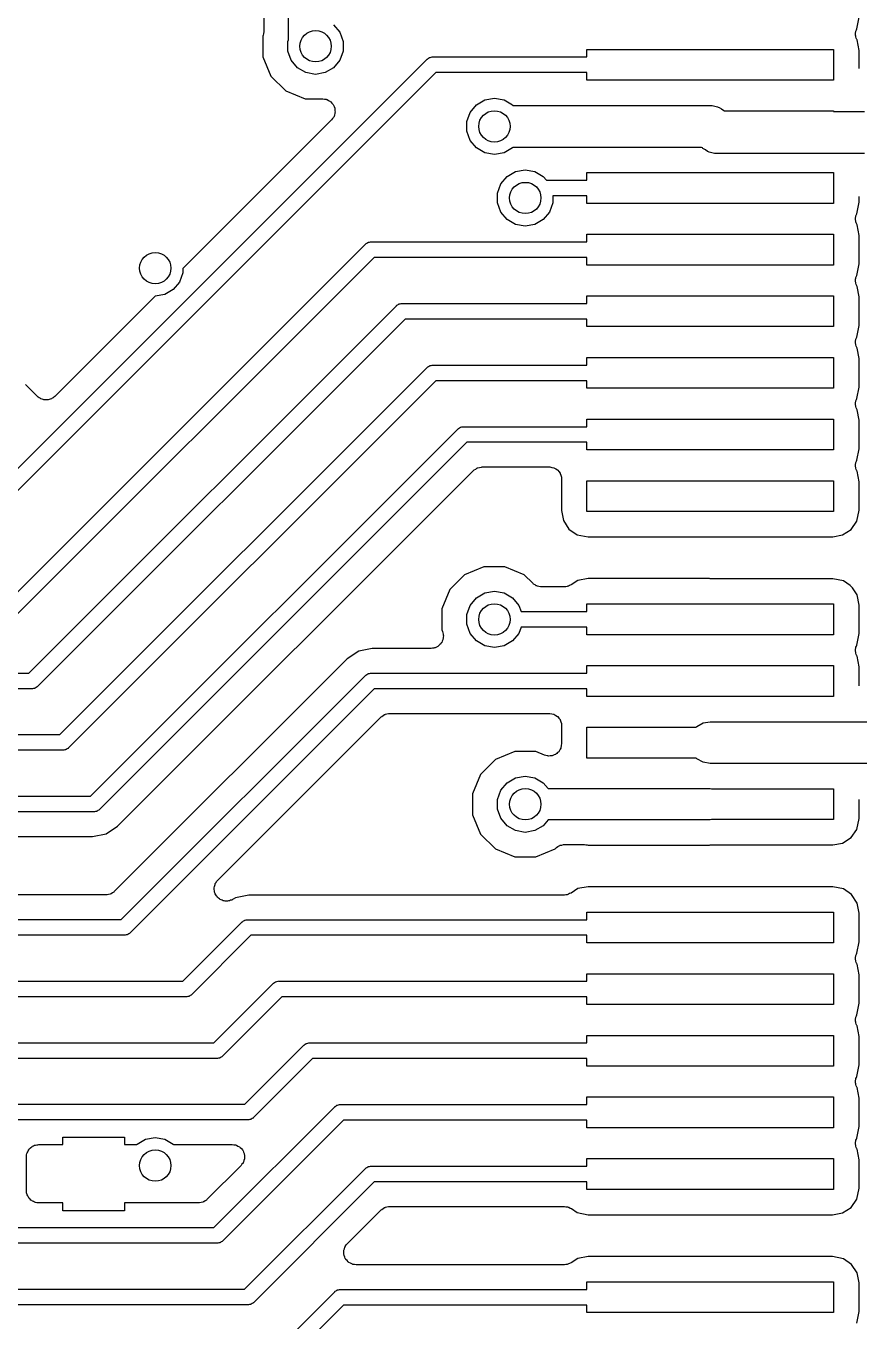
# Model space of a CAD drawing. Extents: x 85 to 210, y -138 to -65.
# Drawn here: x 107.45 to 114.21, y -101.44 to -90.93 of the extents above; entities that cross this region are included whole.
import ezdxf

# ---------------------------------------------------------------- set-up
doc = ezdxf.new("R2010")
doc.units = 0
doc.header["$MEASUREMENT"] = 0
doc.layers.add('BLACK', color=7, linetype='CONTINUOUS')

msp = doc.modelspace()

# ---------------------------------------------------------------- linework, layer by layer
at = {"layer": 'Black'}
for p, q in [((109.58, -91.0483), (109.58, -90.55)), ((109.38, -90.7621), (109.38, -90.9781)), ((114.187, -90.959), (114.206, -90.865)), ((109.377, -90.9973), (109.374, -91.0123)), ((109.38, -90.9825), (109.377, -90.9973)), ((109.38, -90.9781), (109.38, -90.9803)), ((109.38, -90.9803), (109.38, -90.9825)), ((109.946, -90.9254), (109.997, -90.9861)), ((109.997, -90.9861), (110.024, -91.0604)), ((114.177, -91.0111), (114.178, -90.9999)), ((114.178, -90.9886), (114.179, -90.9827)), ((114.178, -90.9999), (114.178, -90.9886)), ((114.179, -90.9827), (114.18, -90.9764)), ((114.18, -90.9764), (114.185, -90.9662)), ((114.185, -90.9662), (114.187, -90.959)), ((109.374, -91.0123), (109.373, -91.0138)), ((109.373, -91.0138), (109.373, -91.1846)), ((109.576, -91.0604), (109.58, -91.0483)), ((109.576, -91.1396), (109.576, -91.0604)), ((110.024, -91.0604), (110.024, -91.1396)), ((114.179, -91.0171), (114.177, -91.0111)), ((114.179, -91.0233), (114.179, -91.0171)), ((114.184, -91.0337), (114.179, -91.0233)), ((114.187, -91.0445), (114.184, -91.0337)), ((114.19, -91.0488), (114.187, -91.0445)), ((114.206, -91.1343), (114.19, -91.0488)), ((106.724, -95.1865), (110.705, -91.2051)), ((109.373, -91.1846), (109.438, -91.3416)), ((109.603, -91.2139), (109.576, -91.1396)), ((109.654, -91.2746), (109.603, -91.2139)), ((109.997, -91.2139), (109.946, -91.2746)), ((110.024, -91.1396), (109.997, -91.2139)), ((110.705, -91.2051), (110.707, -91.2035)), ((110.707, -91.2035), (110.709, -91.2014)), ((110.709, -91.2014), (110.716, -91.1972)), ((110.716, -91.1972), (110.723, -91.1924)), ((110.723, -91.1924), (110.726, -91.1917)), ((110.726, -91.1917), (110.728, -91.1903)), ((110.728, -91.1903), (110.736, -91.1889)), ((110.736, -91.1889), (110.744, -91.1867)), ((110.744, -91.1867), (110.747, -91.187)), ((110.747, -91.187), (110.75, -91.1865)), ((110.75, -91.1865), (112, -91.1865)), ((112, -91.1865), (112, -91.125)), ((112, -91.125), (114, -91.125)), ((114, -91.125), (114, -91.375)), ((114.206, -91.2729), (114.206, -91.1343)), ((110.776, -91.3135), (106.795, -95.2949)), ((109.722, -91.3141), (109.654, -91.2746)), ((109.8, -91.3279), (109.722, -91.3141)), ((109.878, -91.3141), (109.8, -91.3279)), ((109.946, -91.2746), (109.878, -91.3141)), ((112, -91.3135), (110.776, -91.3135)), ((112, -91.375), (112, -91.3135)), ((114.207, -91.2815), (114.206, -91.2729)), ((109.438, -91.3416), (109.558, -91.4618)), ((114, -91.375), (112, -91.375)), ((109.558, -91.4618), (109.715, -91.5269)), ((109.715, -91.5269), (109.859, -91.5271)), ((109.859, -91.5271), (109.872, -91.5293)), ((109.872, -91.5293), (109.885, -91.5305)), ((109.885, -91.5305), (109.889, -91.5323)), ((111.172, -91.5359), (111.25, -91.5221)), ((111.25, -91.5221), (111.328, -91.5359)), ((109.889, -91.5323), (109.893, -91.5331)), ((109.893, -91.5331), (109.904, -91.5396)), ((109.904, -91.5396), (109.916, -91.5451)), ((109.916, -91.5451), (109.919, -91.5483)), ((109.919, -91.5483), (109.923, -91.5505)), ((109.923, -91.5505), (109.932, -91.5605)), ((109.932, -91.5605), (109.941, -91.5697)), ((109.941, -91.5697), (109.943, -91.5737)), ((109.943, -91.5737), (109.946, -91.5771)), ((109.946, -91.5771), (109.95, -91.5894)), ((109.95, -91.5894), (109.955, -91.6012)), ((109.955, -91.6012), (109.956, -91.6056)), ((109.956, -91.6056), (109.957, -91.6098)), ((109.957, -91.6098), (109.957, -91.6228)), ((109.957, -91.6228), (109.959, -91.6358)), ((109.959, -91.6358), (109.957, -91.6401)), ((111.026, -91.7104), (111.053, -91.6361)), ((111.053, -91.6361), (111.104, -91.5754)), ((111.104, -91.5754), (111.172, -91.5359)), ((111.328, -91.5359), (111.396, -91.5754)), ((111.396, -91.5754), (111.4, -91.58)), ((111.4, -91.58), (113, -91.58)), ((113, -91.58), (113.007, -91.5813)), ((113.007, -91.5813), (113.015, -91.5806)), ((113.015, -91.5806), (113.036, -91.5864)), ((113.036, -91.5864), (113.058, -91.5903)), ((113.058, -91.5903), (113.065, -91.594)), ((113.065, -91.594), (113.072, -91.5959)), ((113.072, -91.5959), (113.09, -91.6087)), ((113.09, -91.6087), (113.109, -91.6198)), ((113.109, -91.6198), (113.114, -91.625)), ((113.114, -91.625), (114, -91.625)), ((114, -91.625), (114, -91.63)), ((114, -91.63), (114.25, -91.63)), ((109.93, -91.6978), (108.724, -92.903)), ((109.937, -91.6871), (109.93, -91.6978)), ((109.945, -91.6771), (109.937, -91.6871)), ((109.947, -91.673), (109.945, -91.6771)), ((109.95, -91.6693), (109.947, -91.673)), ((109.953, -91.6567), (109.95, -91.6693)), ((109.957, -91.6445), (109.953, -91.6567)), ((109.957, -91.6401), (109.957, -91.6445)), ((111.026, -91.7896), (111.026, -91.7104)), ((111.053, -91.8639), (111.026, -91.7896)), ((111.104, -91.9246), (111.053, -91.8639)), ((111.172, -91.9641), (111.104, -91.9246)), ((111.396, -91.9246), (111.328, -91.9641)), ((111.4, -91.92), (111.396, -91.9246)), ((112.93, -91.92), (111.4, -91.92)), ((112.93, -91.9202), (112.93, -91.92)), ((112.936, -91.9245), (112.93, -91.9202)), ((112.941, -91.9302), (112.936, -91.9245)), ((112.96, -91.9413), (112.941, -91.9302)), ((112.978, -91.9541), (112.96, -91.9413)), ((111.25, -91.9779), (111.172, -91.9641)), ((111.328, -91.9641), (111.25, -91.9779)), ((112.985, -91.956), (112.978, -91.9541)), ((112.992, -91.9597), (112.985, -91.956)), ((113.014, -91.9636), (112.992, -91.9597)), ((113.035, -91.9694), (113.014, -91.9636)), ((113.043, -91.9687), (113.035, -91.9694)), ((113.05, -91.97), (113.043, -91.9687)), ((114.25, -91.97), (113.05, -91.97)), ((111.303, -92.2171), (111.354, -92.1565)), ((111.354, -92.1565), (111.422, -92.1169)), ((111.422, -92.1169), (111.5, -92.1031)), ((111.5, -92.1031), (111.578, -92.1169)), ((111.578, -92.1169), (111.646, -92.1565)), ((111.646, -92.1565), (111.672, -92.1865)), ((112, -92.1865), (112, -92.125)), ((112, -92.125), (114, -92.125)), ((114, -92.125), (114, -92.375)), ((111.276, -92.2914), (111.303, -92.2171)), ((111.672, -92.1865), (112, -92.1865)), ((111.276, -92.3706), (111.276, -92.2914)), ((111.303, -92.4449), (111.276, -92.3706)), ((111.724, -92.3706), (111.697, -92.4449)), ((112, -92.3135), (111.724, -92.3135)), ((111.724, -92.3135), (111.724, -92.3706)), ((112, -92.375), (112, -92.3135)), ((114.187, -92.459), (114.206, -92.365)), ((114.206, -92.3269), (114.207, -92.3183)), ((114.206, -92.365), (114.206, -92.3269)), ((111.354, -92.5056), (111.303, -92.4449)), ((111.697, -92.4449), (111.646, -92.5056)), ((114, -92.375), (112, -92.375)), ((114.179, -92.4827), (114.18, -92.4764)), ((114.18, -92.4764), (114.185, -92.4662)), ((114.185, -92.4662), (114.187, -92.459)), ((111.422, -92.5451), (111.354, -92.5056)), ((111.5, -92.5589), (111.422, -92.5451)), ((111.578, -92.5451), (111.5, -92.5589)), ((111.646, -92.5056), (111.578, -92.5451)), ((114.177, -92.5111), (114.178, -92.4999)), ((114.179, -92.5171), (114.177, -92.5111)), ((114.178, -92.4886), (114.179, -92.4827)), ((114.178, -92.4999), (114.178, -92.4886)), ((114.179, -92.5233), (114.179, -92.5171)), ((114.184, -92.5337), (114.179, -92.5233)), ((114.187, -92.5445), (114.184, -92.5337)), ((114.19, -92.5488), (114.187, -92.5445)), ((114.206, -92.6343), (114.19, -92.5488)), ((110.236, -92.6889), (110.244, -92.6867)), ((110.244, -92.6867), (110.247, -92.687)), ((110.247, -92.687), (110.25, -92.6865)), ((110.25, -92.6865), (112, -92.6865)), ((112, -92.6865), (112, -92.625)), ((112, -92.625), (114, -92.625)), ((114, -92.625), (114, -92.875)), ((114.206, -92.865), (114.206, -92.6343)), ((107.224, -95.6861), (110.205, -92.7051)), ((110.205, -92.7051), (110.207, -92.7035)), ((110.207, -92.7035), (110.209, -92.7014)), ((110.209, -92.7014), (110.216, -92.6972)), ((110.216, -92.6972), (110.223, -92.6924)), ((110.223, -92.6924), (110.226, -92.6917)), ((110.226, -92.6917), (110.228, -92.6903)), ((110.228, -92.6903), (110.236, -92.6889)), ((110.276, -92.8135), (107.295, -95.7945)), ((112, -92.8135), (110.276, -92.8135)), ((112, -92.875), (112, -92.8135)), ((114, -92.875), (112, -92.875)), ((114.187, -92.959), (114.206, -92.865)), ((108.724, -92.9396), (108.697, -93.0139)), ((108.724, -92.903), (108.724, -92.9396)), ((114.177, -93.0111), (114.178, -92.9999)), ((114.178, -92.9886), (114.179, -92.9827)), ((114.178, -92.9999), (114.178, -92.9886)), ((114.179, -92.9827), (114.18, -92.9764)), ((114.18, -92.9764), (114.185, -92.9662)), ((114.185, -92.9662), (114.187, -92.959)), ((108.646, -93.0746), (108.578, -93.1141)), ((108.697, -93.0139), (108.646, -93.0746)), ((114.179, -93.0171), (114.177, -93.0111)), ((114.179, -93.0233), (114.179, -93.0171)), ((114.184, -93.0337), (114.179, -93.0233)), ((114.187, -93.0445), (114.184, -93.0337)), ((114.19, -93.0488), (114.187, -93.0445)), ((114.206, -93.1343), (114.19, -93.0488)), ((107.474, -96.1864), (110.455, -93.2051)), ((108.5, -93.1278), (107.686, -93.9411)), ((108.578, -93.1141), (108.5, -93.1279)), ((108.5, -93.1279), (108.5, -93.1278)), ((110.455, -93.2051), (110.457, -93.2035)), ((110.457, -93.2035), (110.459, -93.2014)), ((110.459, -93.2014), (110.466, -93.1972)), ((110.466, -93.1972), (110.473, -93.1924)), ((110.473, -93.1924), (110.476, -93.1917)), ((110.476, -93.1917), (110.478, -93.1903)), ((110.478, -93.1903), (110.486, -93.1889)), ((110.486, -93.1889), (110.494, -93.1867)), ((110.494, -93.1867), (110.497, -93.187)), ((110.497, -93.187), (110.5, -93.1865)), ((110.5, -93.1865), (112, -93.1865)), ((112, -93.1865), (112, -93.125)), ((112, -93.125), (114, -93.125)), ((114, -93.125), (114, -93.375)), ((114.206, -93.365), (114.206, -93.1343)), ((110.526, -93.3135), (107.545, -96.2948)), ((112, -93.3135), (110.526, -93.3135)), ((112, -93.375), (112, -93.3135)), ((114, -93.375), (112, -93.375)), ((114.187, -93.459), (114.206, -93.365)), ((114.177, -93.5111), (114.178, -93.4999)), ((114.179, -93.5171), (114.177, -93.5111)), ((114.178, -93.4886), (114.179, -93.4827)), ((114.178, -93.4999), (114.178, -93.4886)), ((114.179, -93.4827), (114.18, -93.4764)), ((114.179, -93.5233), (114.179, -93.5171)), ((114.184, -93.5337), (114.179, -93.5233)), ((114.18, -93.4764), (114.185, -93.4662)), ((114.185, -93.4662), (114.187, -93.459)), ((112, -93.6865), (112, -93.625)), ((112, -93.625), (114, -93.625)), ((114, -93.625), (114, -93.875)), ((114.187, -93.5445), (114.184, -93.5337)), ((114.19, -93.5488), (114.187, -93.5445)), ((114.206, -93.6343), (114.19, -93.5488)), ((107.726, -96.6843), (110.705, -93.7051)), ((110.705, -93.7051), (110.707, -93.7035)), ((110.707, -93.7035), (110.709, -93.7014)), ((110.709, -93.7014), (110.716, -93.6972)), ((110.716, -93.6972), (110.723, -93.6924)), ((110.723, -93.6924), (110.726, -93.6917)), ((110.726, -93.6917), (110.728, -93.6903)), ((110.728, -93.6903), (110.736, -93.6889)), ((110.736, -93.6889), (110.744, -93.6867)), ((110.744, -93.6867), (110.747, -93.687)), ((110.747, -93.687), (110.75, -93.6865)), ((110.75, -93.6865), (112, -93.6865)), ((114.206, -93.865), (114.206, -93.6343)), ((107.545, -93.941), (107.447, -93.843)), ((110.776, -93.8135), (107.797, -96.7927)), ((112, -93.8135), (110.776, -93.8135)), ((112, -93.875), (112, -93.8135)), ((107.552, -93.9461), (107.545, -93.941)), ((107.558, -93.9523), (107.552, -93.9461)), ((107.679, -93.9461), (107.673, -93.9523)), ((107.686, -93.9411), (107.679, -93.9461)), ((114, -93.875), (112, -93.875)), ((114.187, -93.959), (114.206, -93.865)), ((107.566, -93.9559), (107.558, -93.9523)), ((107.573, -93.9609), (107.566, -93.9559)), ((107.582, -93.9632), (107.573, -93.9609)), ((107.59, -93.9669), (107.582, -93.9632)), ((107.598, -93.9677), (107.59, -93.9669)), ((107.607, -93.97), (107.598, -93.9677)), ((107.616, -93.9692), (107.607, -93.97)), ((107.624, -93.97), (107.616, -93.9692)), ((107.633, -93.9677), (107.624, -93.97)), ((107.641, -93.967), (107.633, -93.9677)), ((107.649, -93.9633), (107.641, -93.967)), ((107.658, -93.961), (107.649, -93.9633)), ((107.665, -93.956), (107.658, -93.961)), ((107.673, -93.9523), (107.665, -93.956)), ((114.177, -94.0111), (114.178, -93.9999)), ((114.179, -94.0171), (114.177, -94.0111)), ((114.178, -93.9886), (114.179, -93.9827)), ((114.178, -93.9999), (114.178, -93.9886)), ((114.179, -93.9827), (114.18, -93.9764)), ((114.179, -94.0233), (114.179, -94.0171)), ((114.184, -94.0337), (114.179, -94.0233)), ((114.18, -93.9764), (114.185, -93.9662)), ((114.187, -94.0445), (114.184, -94.0337)), ((114.185, -93.9662), (114.187, -93.959)), ((114.19, -94.0488), (114.187, -94.0445)), ((114.206, -94.1343), (114.19, -94.0488)), ((112, -94.1865), (112, -94.125)), ((112, -94.125), (114, -94.125)), ((114, -94.125), (114, -94.375)), ((114.206, -94.365), (114.206, -94.1343)), ((107.976, -97.1847), (110.955, -94.2051)), ((110.955, -94.2051), (110.957, -94.2035)), ((110.957, -94.2035), (110.959, -94.2014)), ((110.959, -94.2014), (110.966, -94.1972)), ((110.966, -94.1972), (110.973, -94.1924)), ((110.973, -94.1924), (110.976, -94.1917)), ((110.976, -94.1917), (110.978, -94.1903)), ((110.978, -94.1903), (110.986, -94.1889)), ((110.986, -94.1889), (110.994, -94.1867)), ((110.994, -94.1867), (110.997, -94.187)), ((110.997, -94.187), (111, -94.1865)), ((111, -94.1865), (112, -94.1865)), ((111.026, -94.3135), (108.047, -97.2931)), ((112, -94.3135), (111.026, -94.3135)), ((112, -94.375), (112, -94.3135)), ((114.187, -94.459), (114.206, -94.365)), ((114, -94.375), (112, -94.375)), ((114.18, -94.4764), (114.185, -94.4662)), ((114.185, -94.4662), (114.187, -94.459)), ((108.195, -97.4275), (111.08, -94.5428)), ((111.08, -94.5428), (111.083, -94.5403)), ((111.083, -94.5403), (111.086, -94.5369)), ((111.086, -94.5369), (111.098, -94.5304)), ((111.098, -94.5304), (111.108, -94.5229)), ((111.108, -94.5229), (111.113, -94.5217)), ((111.113, -94.5217), (111.116, -94.5195)), ((111.116, -94.5195), (111.129, -94.5173)), ((111.129, -94.5173), (111.142, -94.5139)), ((111.142, -94.5139), (111.146, -94.5143)), ((111.146, -94.5143), (111.151, -94.5135)), ((111.151, -94.5135), (111.696, -94.5135)), ((111.696, -94.5135), (111.698, -94.5137)), ((111.698, -94.5137), (111.699, -94.5135)), ((111.699, -94.5135), (111.715, -94.5167)), ((111.715, -94.5167), (111.731, -94.5195)), ((111.731, -94.5195), (111.732, -94.5202)), ((111.732, -94.5202), (111.733, -94.5204)), ((111.733, -94.5204), (111.747, -94.5288)), ((111.747, -94.5288), (111.761, -94.5369)), ((111.761, -94.5369), (111.762, -94.5379)), ((111.762, -94.5379), (111.763, -94.5385)), ((111.763, -94.5385), (111.773, -94.5511)), ((111.773, -94.5511), (111.783, -94.5635)), ((111.783, -94.5635), (111.783, -94.5647)), ((111.783, -94.5647), (111.784, -94.5657)), ((111.784, -94.5657), (111.789, -94.581)), ((114.177, -94.5111), (114.178, -94.4999)), ((114.179, -94.5171), (114.177, -94.5111)), ((114.178, -94.4886), (114.179, -94.4827)), ((114.178, -94.4999), (114.178, -94.4886)), ((114.179, -94.4827), (114.18, -94.4764)), ((114.179, -94.5233), (114.179, -94.5171)), ((114.184, -94.5337), (114.179, -94.5233)), ((114.187, -94.5445), (114.184, -94.5337)), ((114.19, -94.5488), (114.187, -94.5445)), ((114.206, -94.6343), (114.19, -94.5488)), ((111.789, -94.581), (111.795, -94.5961)), ((111.795, -94.6309), (111.794, -94.6321)), ((111.794, -94.6321), (111.794, -94.6333)), ((111.794, -94.6333), (111.794, -94.635)), ((111.794, -94.635), (111.794, -94.8657)), ((111.795, -94.5961), (111.795, -94.5974)), ((111.795, -94.5974), (111.795, -94.5986)), ((111.795, -94.5986), (111.795, -94.6147)), ((111.795, -94.6147), (111.795, -94.6309)), ((112, -94.875), (112, -94.625)), ((112, -94.625), (114, -94.625)), ((114, -94.625), (114, -94.875)), ((114.206, -94.865), (114.206, -94.6343)), ((111.794, -94.8657), (111.81, -94.9485)), ((114, -94.875), (112, -94.875)), ((114.188, -94.9543), (114.206, -94.865)), ((111.81, -94.9485), (111.854, -95.0171)), ((114.142, -95.0211), (114.188, -94.9543)), ((111.854, -95.0171), (111.921, -95.0628)), ((111.921, -95.0628), (112.01, -95.0809)), ((112.01, -95.0809), (112.995, -95.0809)), ((112.995, -95.0809), (113, -95.08)), ((113, -95.08), (113.995, -95.08)), ((113.995, -95.08), (114.073, -95.0653)), ((114.073, -95.0653), (114.142, -95.0211)), ((111.008, -95.3878), (110.888, -95.5078)), ((111.165, -95.3229), (111.008, -95.3878)), ((111.335, -95.3231), (111.165, -95.3229)), ((111.492, -95.3882), (111.335, -95.3231)), ((111.561, -95.4571), (111.492, -95.3882)), ((112.009, -95.4191), (111.927, -95.4347)), ((112.995, -95.4191), (112.009, -95.4191)), ((113, -95.42), (112.995, -95.4191)), ((110.888, -95.5078), (110.823, -95.6647)), ((111.172, -95.5359), (111.25, -95.5221)), ((111.25, -95.5221), (111.328, -95.5359)), ((111.565, -95.4597), (111.561, -95.4571)), ((111.567, -95.4631), (111.565, -95.4597)), ((111.579, -95.4696), (111.567, -95.4631)), ((111.589, -95.4771), (111.579, -95.4696)), ((111.594, -95.4782), (111.589, -95.4771)), ((111.598, -95.4805), (111.594, -95.4782)), ((111.61, -95.4827), (111.598, -95.4805)), ((111.623, -95.4861), (111.61, -95.4827)), ((111.627, -95.4857), (111.623, -95.4861)), ((111.632, -95.4865), (111.627, -95.4857)), ((111.817, -95.4865), (111.632, -95.4865)), ((111.828, -95.4846), (111.817, -95.4865)), ((111.839, -95.484), (111.828, -95.4846)), ((111.845, -95.4816), (111.839, -95.484)), ((111.851, -95.4805), (111.845, -95.4816)), ((111.86, -95.4749), (111.851, -95.4805)), ((111.871, -95.4706), (111.86, -95.4749)), ((111.927, -95.4347), (111.871, -95.4706)), ((113.994, -95.42), (113, -95.42)), ((114.079, -95.4372), (113.994, -95.42)), ((114.135, -95.4749), (114.079, -95.4372)), ((114.153, -95.4932), (114.135, -95.4749)), ((114.19, -95.5515), (114.153, -95.4932)), ((111.053, -95.6361), (111.104, -95.5754)), ((111.104, -95.5754), (111.172, -95.5359)), ((111.328, -95.5359), (111.396, -95.5754)), ((111.396, -95.5754), (111.447, -95.6361)), ((112, -95.6865), (112, -95.625)), ((112, -95.625), (114, -95.625)), ((114, -95.625), (114, -95.875)), ((114.206, -95.6343), (114.19, -95.5515)), ((110.823, -95.6647), (110.823, -95.8346)), ((111.026, -95.7104), (111.053, -95.6361)), ((111.026, -95.7896), (111.026, -95.7104)), ((111.447, -95.6361), (111.466, -95.6865)), ((111.466, -95.6865), (112, -95.6865)), ((114.206, -95.865), (114.206, -95.6343)), ((110.823, -95.8346), (110.829, -95.8483)), ((111.053, -95.8639), (111.026, -95.7896)), ((111.466, -95.8135), (111.447, -95.8639)), ((112, -95.8135), (111.466, -95.8135)), ((112, -95.875), (112, -95.8135)), ((110.819, -95.9416), (110.815, -95.9474)), ((110.823, -95.9365), (110.819, -95.9416)), ((110.827, -95.9263), (110.823, -95.9365)), ((110.832, -95.9167), (110.827, -95.9263)), ((110.829, -95.8483), (110.831, -95.8589)), ((110.831, -95.8589), (110.835, -95.8691)), ((110.835, -95.9039), (110.832, -95.9101)), ((110.832, -95.9101), (110.832, -95.9167)), ((110.835, -95.8691), (110.835, -95.8758)), ((110.835, -95.8758), (110.836, -95.8822)), ((110.836, -95.8822), (110.835, -95.893)), ((110.835, -95.893), (110.835, -95.9039)), ((111.104, -95.9246), (111.053, -95.8639)), ((111.172, -95.9641), (111.104, -95.9246)), ((111.396, -95.9246), (111.328, -95.9641)), ((111.447, -95.8639), (111.396, -95.9246)), ((114, -95.875), (112, -95.875)), ((114.187, -95.959), (114.206, -95.865)), ((110.15, -96.0084), (110.057, -96.0706)), ((110.26, -95.9865), (110.15, -96.0084)), ((110.736, -95.9865), (110.26, -95.9865)), ((110.747, -95.9846), (110.736, -95.9865)), ((110.758, -95.9841), (110.747, -95.9846)), ((110.764, -95.9816), (110.758, -95.9841)), ((110.77, -95.9805), (110.764, -95.9816)), ((110.78, -95.975), (110.77, -95.9805)), ((110.79, -95.9709), (110.78, -95.975)), ((110.795, -95.9664), (110.79, -95.9709)), ((110.8, -95.9631), (110.795, -95.9664)), ((110.807, -95.9548), (110.8, -95.9631)), ((110.815, -95.9474), (110.807, -95.9548)), ((111.25, -95.9779), (111.172, -95.9641)), ((111.328, -95.9641), (111.25, -95.9779)), ((114.177, -96.0111), (114.178, -95.9999)), ((114.179, -96.0171), (114.177, -96.0111)), ((114.178, -95.9886), (114.179, -95.9827)), ((114.178, -95.9999), (114.178, -95.9886)), ((114.179, -95.9827), (114.18, -95.9764)), ((114.179, -96.0233), (114.179, -96.0171)), ((114.184, -96.0337), (114.179, -96.0233)), ((114.18, -95.9764), (114.185, -95.9662)), ((114.187, -96.0445), (114.184, -96.0337)), ((114.185, -95.9662), (114.187, -95.959)), ((114.19, -96.0488), (114.187, -96.0445)), ((114.206, -96.1343), (114.19, -96.0488)), ((110.057, -96.0706), (108.171, -97.9561)), ((112, -96.1865), (112, -96.125)), ((112, -96.125), (114, -96.125)), ((114, -96.125), (114, -96.375)), ((114.206, -96.28), (114.206, -96.1343)), ((106.03, -96.1864), (107.474, -96.1864)), ((108.225, -98.1854), (110.205, -96.2051)), ((110.205, -96.2051), (110.207, -96.2035)), ((110.207, -96.2035), (110.209, -96.2014)), ((110.209, -96.2014), (110.216, -96.1972)), ((110.216, -96.1972), (110.223, -96.1924)), ((110.223, -96.1924), (110.226, -96.1917)), ((110.226, -96.1917), (110.228, -96.1903)), ((110.228, -96.1903), (110.236, -96.1889)), ((110.236, -96.1889), (110.244, -96.1867)), ((110.244, -96.1867), (110.247, -96.187)), ((110.247, -96.187), (110.25, -96.1865)), ((110.25, -96.1865), (112, -96.1865)), ((107.5, -96.3134), (106.03, -96.3134)), ((107.503, -96.313), (107.5, -96.3134)), ((107.506, -96.3132), (107.503, -96.313)), ((107.514, -96.3111), (107.506, -96.3132)), ((107.522, -96.3096), (107.514, -96.3111)), ((107.524, -96.3082), (107.522, -96.3096)), ((107.527, -96.3075), (107.524, -96.3082)), ((107.534, -96.3027), (107.527, -96.3075)), ((107.541, -96.2986), (107.534, -96.3027)), ((107.543, -96.2964), (107.541, -96.2986)), ((107.545, -96.2948), (107.543, -96.2964)), ((110.276, -96.3135), (108.296, -98.2938)), ((112, -96.3135), (110.276, -96.3135)), ((112, -96.375), (112, -96.3135)), ((114.207, -96.2886), (114.206, -96.28)), ((114, -96.375), (112, -96.375)), ((109.007, -97.8656), (110.33, -96.5428)), ((110.33, -96.5428), (110.333, -96.5403)), ((110.333, -96.5403), (110.336, -96.5369)), ((110.336, -96.5369), (110.348, -96.5304)), ((110.348, -96.5304), (110.358, -96.5229)), ((110.358, -96.5229), (110.363, -96.5217)), ((110.363, -96.5217), (110.366, -96.5195)), ((110.366, -96.5195), (110.379, -96.5173)), ((110.379, -96.5173), (110.392, -96.5139)), ((110.392, -96.5139), (110.396, -96.5143)), ((110.396, -96.5143), (110.401, -96.5135)), ((110.401, -96.5135), (111.696, -96.5135)), ((111.696, -96.5135), (111.698, -96.5137)), ((111.698, -96.5137), (111.699, -96.5135)), ((111.699, -96.5135), (111.715, -96.5167)), ((111.715, -96.5167), (111.731, -96.5195)), ((111.731, -96.5195), (111.732, -96.5202)), ((111.732, -96.5202), (111.733, -96.5204)), ((111.733, -96.5204), (111.747, -96.5288)), ((111.747, -96.5288), (111.761, -96.5369)), ((111.761, -96.5369), (111.762, -96.5379)), ((111.762, -96.5379), (111.763, -96.5385)), ((111.763, -96.5385), (111.773, -96.5511)), ((111.773, -96.5511), (111.783, -96.5635)), ((111.783, -96.5635), (111.783, -96.5647)), ((111.783, -96.5647), (111.784, -96.5657)), ((111.784, -96.5657), (111.789, -96.581)), ((111.789, -96.581), (111.795, -96.5961)), ((111.795, -96.6309), (111.794, -96.6321)), ((111.794, -96.6321), (111.794, -96.6333)), ((111.794, -96.6333), (111.794, -96.635)), ((111.794, -96.635), (111.794, -96.76)), ((111.795, -96.5961), (111.795, -96.5974)), ((111.795, -96.5974), (111.795, -96.5986)), ((111.795, -96.5986), (111.795, -96.6147)), ((111.795, -96.6147), (111.795, -96.6309)), ((112, -96.875), (112, -96.625)), ((112, -96.625), (112.886, -96.625)), ((112.886, -96.625), (112.891, -96.6198)), ((112.891, -96.6198), (112.942, -96.5903)), ((112.942, -96.5903), (113, -96.58)), ((113, -96.58), (115.426, -96.58)), ((106.03, -96.6843), (107.726, -96.6843)), ((111.792, -96.7817), (111.789, -96.7877)), ((111.794, -96.76), (111.792, -96.7708)), ((111.792, -96.7708), (111.792, -96.7817)), ((107.752, -96.8113), (106.03, -96.8113)), ((107.755, -96.8108), (107.752, -96.8113)), ((107.758, -96.811), (107.755, -96.8108)), ((107.766, -96.8089), (107.758, -96.811)), ((107.774, -96.8074), (107.766, -96.8089)), ((107.776, -96.8061), (107.774, -96.8074)), ((107.779, -96.8053), (107.776, -96.8061)), ((107.786, -96.8006), (107.779, -96.8053)), ((107.793, -96.7964), (107.786, -96.8006)), ((107.795, -96.7943), (107.793, -96.7964)), ((107.797, -96.7927), (107.795, -96.7943)), ((111.258, -96.8878), (111.138, -97.0078)), ((111.415, -96.8229), (111.258, -96.8878)), ((111.585, -96.8231), (111.415, -96.8229)), ((111.656, -96.8523), (111.585, -96.8231)), ((111.666, -96.8547), (111.656, -96.8523)), ((111.677, -96.8585), (111.666, -96.8547)), ((111.683, -96.8585), (111.677, -96.8585)), ((111.69, -96.8599), (111.683, -96.8585)), ((111.701, -96.8585), (111.69, -96.8599)), ((111.711, -96.8585), (111.701, -96.8585)), ((111.718, -96.8562), (111.711, -96.8585)), ((111.724, -96.8554), (111.718, -96.8562)), ((111.734, -96.8503), (111.724, -96.8554)), ((111.744, -96.8466), (111.734, -96.8503)), ((111.749, -96.8424), (111.744, -96.8466)), ((111.755, -96.8394), (111.749, -96.8424)), ((111.762, -96.8313), (111.755, -96.8394)), ((111.771, -96.8243), (111.762, -96.8313)), ((111.774, -96.8186), (111.771, -96.8243)), ((111.778, -96.8138), (111.774, -96.8186)), ((111.783, -96.8037), (111.778, -96.8138)), ((111.788, -96.7942), (111.783, -96.8037)), ((111.789, -96.7877), (111.788, -96.7942)), ((112.886, -96.875), (112, -96.875)), ((112.891, -96.8802), (112.886, -96.875)), ((112.942, -96.9097), (112.891, -96.8802)), ((113, -96.92), (112.942, -96.9097)), ((115.356, -96.92), (113, -96.92)), ((111.138, -97.0078), (111.073, -97.1647)), ((111.303, -97.1361), (111.354, -97.0754)), ((111.354, -97.0754), (111.422, -97.0359)), ((111.422, -97.0359), (111.5, -97.0221)), ((111.5, -97.0221), (111.578, -97.0359)), ((111.578, -97.0359), (111.646, -97.0754)), ((111.646, -97.0754), (111.686, -97.123)), ((106.03, -97.1847), (107.976, -97.1847)), ((111.073, -97.1647), (111.073, -97.3346)), ((111.276, -97.2104), (111.303, -97.1361)), ((111.686, -97.123), (113, -97.123)), ((113, -97.123), (113.011, -97.125)), ((113.011, -97.125), (114, -97.125)), ((114, -97.125), (114, -97.375)), ((108.015, -97.3093), (108.007, -97.3114)), ((108.024, -97.3078), (108.015, -97.3093)), ((108.026, -97.3064), (108.024, -97.3078)), ((108.029, -97.3057), (108.026, -97.3064)), ((108.035, -97.301), (108.029, -97.3057)), ((108.043, -97.2968), (108.035, -97.301)), ((108.044, -97.2947), (108.043, -97.2968)), ((108.047, -97.2931), (108.044, -97.2947)), ((111.276, -97.2896), (111.276, -97.2104)), ((111.303, -97.3639), (111.276, -97.2896)), ((114.206, -97.22), (114.207, -97.2114)), ((114.206, -97.365), (114.206, -97.22)), ((108.002, -97.3117), (106.03, -97.3117)), ((108.005, -97.3112), (108.002, -97.3117)), ((108.007, -97.3114), (108.005, -97.3112)), ((111.073, -97.3346), (111.138, -97.4916)), ((111.354, -97.4246), (111.303, -97.3639)), ((111.686, -97.377), (111.646, -97.4246)), ((113, -97.377), (111.686, -97.377)), ((113.011, -97.375), (113, -97.377)), ((114, -97.375), (113.011, -97.375)), ((114.188, -97.4543), (114.206, -97.365)), ((106.523, -97.5117), (107.992, -97.5117)), ((107.992, -97.5117), (108.102, -97.4898)), ((108.102, -97.4898), (108.195, -97.4275)), ((111.138, -97.4916), (111.258, -97.6118)), ((111.422, -97.4641), (111.354, -97.4246)), ((111.5, -97.4779), (111.422, -97.4641)), ((111.578, -97.4641), (111.5, -97.4779)), ((111.646, -97.4246), (111.578, -97.4641)), ((114.073, -97.5653), (114.142, -97.5211)), ((114.142, -97.5211), (114.188, -97.4543)), ((111.258, -97.6118), (111.415, -97.6769)), ((111.585, -97.6771), (111.742, -97.6122)), ((111.742, -97.6122), (111.748, -97.6062)), ((111.748, -97.6062), (111.751, -97.6037)), ((111.751, -97.6037), (111.754, -97.6004)), ((111.754, -97.6004), (111.765, -97.5938)), ((111.765, -97.5938), (111.776, -97.5863)), ((111.776, -97.5863), (111.78, -97.5852)), ((111.78, -97.5852), (111.784, -97.583)), ((111.784, -97.583), (111.797, -97.5808)), ((111.797, -97.5808), (111.81, -97.5774)), ((111.81, -97.5774), (111.814, -97.5778)), ((111.814, -97.5778), (111.818, -97.577)), ((111.818, -97.577), (111.981, -97.577)), ((111.981, -97.577), (111.991, -97.5787)), ((111.991, -97.5787), (112.001, -97.579)), ((112.001, -97.579), (112.01, -97.5809)), ((112.01, -97.5809), (112.995, -97.5809)), ((112.995, -97.5809), (113, -97.58)), ((113, -97.58), (113.995, -97.58)), ((113.995, -97.58), (114.073, -97.5653)), ((111.415, -97.6769), (111.585, -97.6771)), ((108.978, -97.9276), (108.981, -97.9181)), ((108.979, -97.9352), (108.978, -97.9276)), ((108.978, -97.9429), (108.979, -97.9352)), ((108.981, -97.9181), (108.982, -97.9083)), ((108.982, -97.9083), (108.985, -97.9015)), ((108.985, -97.9015), (108.987, -97.8941)), ((108.987, -97.8941), (108.993, -97.886)), ((108.993, -97.886), (108.997, -97.8772)), ((108.997, -97.8772), (109.003, -97.8719)), ((109.003, -97.8719), (109.007, -97.8656)), ((111.927, -97.9347), (111.871, -97.9706)), ((112.009, -97.9191), (111.927, -97.9347)), ((112.995, -97.9191), (112.009, -97.9191)), ((113, -97.92), (112.995, -97.9191)), ((113.994, -97.92), (113, -97.92)), ((114.079, -97.9372), (113.994, -97.92)), ((114.146, -97.9829), (114.079, -97.9372)), ((108.101, -97.9854), (106.146, -97.9854)), ((108.105, -97.9847), (108.101, -97.9854)), ((108.109, -97.985), (108.105, -97.9847)), ((108.122, -97.9817), (108.109, -97.985)), ((108.135, -97.9794), (108.122, -97.9817)), ((108.139, -97.9772), (108.135, -97.9794)), ((108.143, -97.9761), (108.139, -97.9772)), ((108.153, -97.9686), (108.143, -97.9761)), ((108.165, -97.962), (108.153, -97.9686)), ((108.168, -97.9587), (108.165, -97.962)), ((108.171, -97.9561), (108.168, -97.9587)), ((108.98, -97.9524), (108.978, -97.9429)), ((108.981, -97.9622), (108.98, -97.9524)), ((108.984, -97.9691), (108.981, -97.9622)), ((108.986, -97.9766), (108.984, -97.9691)), ((108.992, -97.9848), (108.986, -97.9766)), ((108.996, -97.9937), (108.992, -97.9848)), ((109.001, -97.9991), (108.996, -97.9937)), ((109.006, -98.0055), (109.001, -97.9991)), ((109.013, -98.0113), (109.006, -98.0055)), ((109.02, -98.0182), (109.013, -98.0113)), ((109.027, -98.0215), (109.02, -98.0182)), ((109.034, -98.026), (109.027, -98.0215)), ((109.043, -98.0288), (109.034, -98.026)), ((109.052, -98.0329), (109.043, -98.0288)), ((109.06, -98.0336), (109.052, -98.0329)), ((109.067, -98.0357), (109.06, -98.0336)), ((109.077, -98.0351), (109.067, -98.0357)), ((109.086, -98.0359), (109.077, -98.0351)), ((109.094, -98.034), (109.086, -98.0359)), ((109.102, -98.0335), (109.094, -98.034)), ((109.111, -98.0295), (109.102, -98.0335)), ((109.12, -98.0269), (109.111, -98.0295)), ((109.126, -98.0226), (109.12, -98.0269)), ((109.133, -98.0195), (109.126, -98.0226)), ((109.15, -98.0084), (109.133, -98.0195)), ((109.26, -97.9865), (109.15, -98.0084)), ((111.817, -97.9865), (109.26, -97.9865)), ((111.828, -97.9846), (111.817, -97.9865)), ((111.839, -97.984), (111.828, -97.9846)), ((111.845, -97.9816), (111.839, -97.984)), ((111.851, -97.9805), (111.845, -97.9816)), ((111.86, -97.9749), (111.851, -97.9805)), ((111.871, -97.9706), (111.86, -97.9749)), ((114.19, -98.0515), (114.146, -97.9829)), ((112, -98.1865), (112, -98.125)), ((112, -98.125), (114, -98.125)), ((114, -98.125), (114, -98.375)), ((114.206, -98.1343), (114.19, -98.0515)), ((114.206, -98.365), (114.206, -98.1343)), ((106.03, -98.1854), (108.225, -98.1854)), ((108.724, -98.6858), (109.205, -98.2051)), ((109.205, -98.2051), (109.207, -98.2035)), ((109.207, -98.2035), (109.209, -98.2014)), ((109.209, -98.2014), (109.216, -98.1972)), ((109.216, -98.1972), (109.223, -98.1924)), ((109.223, -98.1924), (109.226, -98.1917)), ((109.226, -98.1917), (109.228, -98.1903)), ((109.228, -98.1903), (109.236, -98.1889)), ((109.236, -98.1889), (109.244, -98.1867)), ((109.244, -98.1867), (109.247, -98.187)), ((109.247, -98.187), (109.25, -98.1865)), ((109.25, -98.1865), (112, -98.1865)), ((108.251, -98.3124), (106.03, -98.3124)), ((108.254, -98.3119), (108.251, -98.3124)), ((108.257, -98.3122), (108.254, -98.3119)), ((108.265, -98.31), (108.257, -98.3122)), ((108.273, -98.3086), (108.265, -98.31)), ((108.275, -98.3072), (108.273, -98.3086)), ((108.278, -98.3065), (108.275, -98.3072)), ((108.285, -98.3017), (108.278, -98.3065)), ((108.292, -98.2976), (108.285, -98.3017)), ((108.294, -98.2954), (108.292, -98.2976)), ((108.296, -98.2938), (108.294, -98.2954)), ((109.276, -98.3135), (108.796, -98.7942)), ((112, -98.3135), (109.276, -98.3135)), ((112, -98.375), (112, -98.3135)), ((114, -98.375), (112, -98.375)), ((114.18, -98.4764), (114.185, -98.4662)), ((114.185, -98.4662), (114.187, -98.459)), ((114.187, -98.459), (114.206, -98.365)), ((114.177, -98.5111), (114.178, -98.4999)), ((114.179, -98.5171), (114.177, -98.5111)), ((114.178, -98.4886), (114.179, -98.4827)), ((114.178, -98.4999), (114.178, -98.4886)), ((114.179, -98.4827), (114.18, -98.4764)), ((114.179, -98.5233), (114.179, -98.5171)), ((114.184, -98.5337), (114.179, -98.5233)), ((114.187, -98.5445), (114.184, -98.5337)), ((114.19, -98.5488), (114.187, -98.5445)), ((114.206, -98.6343), (114.19, -98.5488)), ((112, -98.6865), (112, -98.625)), ((112, -98.625), (114, -98.625)), ((114, -98.625), (114, -98.875)), ((114.206, -98.865), (114.206, -98.6343)), ((106.03, -98.6858), (108.724, -98.6858)), ((108.974, -99.1862), (109.455, -98.7051)), ((109.455, -98.7051), (109.457, -98.7035)), ((109.457, -98.7035), (109.459, -98.7014)), ((109.459, -98.7014), (109.466, -98.6972)), ((109.466, -98.6972), (109.473, -98.6924)), ((109.473, -98.6924), (109.476, -98.6917)), ((109.476, -98.6917), (109.478, -98.6903)), ((109.478, -98.6903), (109.486, -98.6889)), ((109.486, -98.6889), (109.494, -98.6867)), ((109.494, -98.6867), (109.497, -98.687)), ((109.497, -98.687), (109.5, -98.6865)), ((109.5, -98.6865), (112, -98.6865)), ((108.751, -98.8128), (106.03, -98.8128)), ((108.753, -98.8123), (108.751, -98.8128)), ((108.756, -98.8126), (108.753, -98.8123)), ((108.764, -98.8104), (108.756, -98.8126)), ((108.772, -98.809), (108.764, -98.8104)), ((108.775, -98.8076), (108.772, -98.809)), ((108.778, -98.8068), (108.775, -98.8076)), ((108.784, -98.8021), (108.778, -98.8068)), ((108.792, -98.7979), (108.784, -98.8021)), ((108.793, -98.7958), (108.792, -98.7979)), ((108.796, -98.7942), (108.793, -98.7958)), ((109.526, -98.8135), (109.045, -99.2946)), ((112, -98.8135), (109.526, -98.8135)), ((112, -98.875), (112, -98.8135)), ((114, -98.875), (112, -98.875)), ((114.187, -98.959), (114.206, -98.865)), ((114.178, -98.9886), (114.179, -98.9827)), ((114.178, -98.9999), (114.178, -98.9886)), ((114.179, -98.9827), (114.18, -98.9764)), ((114.18, -98.9764), (114.185, -98.9662)), ((114.185, -98.9662), (114.187, -98.959)), ((114.177, -99.0111), (114.178, -98.9999)), ((114.179, -99.0171), (114.177, -99.0111)), ((114.179, -99.0233), (114.179, -99.0171)), ((114.184, -99.0337), (114.179, -99.0233)), ((114.187, -99.0445), (114.184, -99.0337)), ((114.19, -99.0488), (114.187, -99.0445)), ((114.206, -99.1343), (114.19, -99.0488)), ((106.03, -99.1862), (108.974, -99.1862)), ((109.707, -99.2035), (109.709, -99.2014)), ((109.709, -99.2014), (109.716, -99.1972)), ((109.716, -99.1972), (109.723, -99.1924)), ((109.723, -99.1924), (109.726, -99.1917)), ((109.726, -99.1917), (109.728, -99.1903)), ((109.728, -99.1903), (109.736, -99.1889)), ((109.736, -99.1889), (109.744, -99.1867)), ((109.744, -99.1867), (109.747, -99.187)), ((109.747, -99.187), (109.75, -99.1865)), ((109.75, -99.1865), (112, -99.1865)), ((112, -99.1865), (112, -99.125)), ((112, -99.125), (114, -99.125)), ((114, -99.125), (114, -99.375)), ((114.206, -99.365), (114.206, -99.1343)), ((109.027, -99.3072), (109.024, -99.308)), ((109.034, -99.3025), (109.027, -99.3072)), ((109.041, -99.2983), (109.034, -99.3025)), ((109.043, -99.2962), (109.041, -99.2983)), ((109.045, -99.2946), (109.043, -99.2962)), ((109.226, -99.684), (109.705, -99.2051)), ((109.705, -99.2051), (109.707, -99.2035)), ((109, -99.3132), (106.03, -99.3132)), ((109.003, -99.3127), (109, -99.3132)), ((109.006, -99.3129), (109.003, -99.3127)), ((109.014, -99.3108), (109.006, -99.3129)), ((109.022, -99.3093), (109.014, -99.3108)), ((109.024, -99.308), (109.022, -99.3093)), ((109.776, -99.3135), (109.297, -99.7924)), ((112, -99.3135), (109.776, -99.3135)), ((112, -99.375), (112, -99.3135)), ((114, -99.375), (112, -99.375)), ((114.187, -99.459), (114.206, -99.365)), ((114.177, -99.5111), (114.178, -99.4999)), ((114.179, -99.5171), (114.177, -99.5111)), ((114.178, -99.4886), (114.179, -99.4827)), ((114.178, -99.4999), (114.178, -99.4886)), ((114.179, -99.4827), (114.18, -99.4764)), ((114.179, -99.5233), (114.179, -99.5171)), ((114.18, -99.4764), (114.185, -99.4662)), ((114.185, -99.4662), (114.187, -99.459)), ((114.184, -99.5337), (114.179, -99.5233)), ((114.187, -99.5445), (114.184, -99.5337)), ((114.19, -99.5488), (114.187, -99.5445)), ((114.206, -99.6343), (114.19, -99.5488)), ((106.03, -99.684), (109.226, -99.684)), ((108.975, -100.685), (109.955, -99.7051)), ((109.955, -99.7051), (109.957, -99.7035)), ((109.957, -99.7035), (109.959, -99.7014)), ((109.959, -99.7014), (109.966, -99.6972)), ((109.966, -99.6972), (109.973, -99.6924)), ((109.973, -99.6924), (109.976, -99.6917)), ((109.976, -99.6917), (109.978, -99.6903)), ((109.978, -99.6903), (109.986, -99.6889)), ((109.986, -99.6889), (109.994, -99.6867)), ((109.994, -99.6867), (109.997, -99.687)), ((109.997, -99.687), (110, -99.6865)), ((110, -99.6865), (112, -99.6865)), ((112, -99.6865), (112, -99.625)), ((112, -99.625), (114, -99.625)), ((114, -99.625), (114, -99.875)), ((114.206, -99.865), (114.206, -99.6343)), ((109.252, -99.811), (106.03, -99.811)), ((110.026, -99.8135), (109.047, -100.793)), ((109.255, -99.8105), (109.252, -99.811)), ((109.258, -99.8108), (109.255, -99.8105)), ((109.266, -99.8086), (109.258, -99.8108)), ((109.274, -99.8072), (109.266, -99.8086)), ((109.277, -99.8058), (109.274, -99.8072)), ((109.279, -99.8051), (109.277, -99.8058)), ((109.286, -99.8003), (109.279, -99.8051)), ((109.293, -99.7962), (109.286, -99.8003)), ((109.295, -99.794), (109.293, -99.7962)), ((109.297, -99.7924), (109.295, -99.794)), ((112, -99.8135), (110.026, -99.8135)), ((112, -99.875), (112, -99.8135)), ((114, -99.875), (112, -99.875)), ((114.187, -99.959), (114.206, -99.865)), ((107.479, -100.047), (107.486, -100.041)), ((107.486, -100.041), (107.492, -100.034)), ((107.492, -100.034), (107.499, -100.03)), ((107.499, -100.03), (107.506, -100.024)), ((107.506, -100.024), (107.514, -100.021)), ((107.514, -100.021), (107.522, -100.017)), ((107.522, -100.017), (107.53, -100.016)), ((107.53, -100.016), (107.539, -100.013)), ((107.539, -100.013), (107.547, -100.013)), ((107.547, -100.013), (107.556, -100.011)), ((107.556, -100.011), (107.75, -100.011)), ((107.75, -100.011), (107.75, -99.95)), ((107.75, -99.95), (108.25, -99.95)), ((108.25, -99.95), (108.25, -100.011)), ((108.25, -100.011), (108.351, -100.011)), ((108.351, -100.011), (108.354, -100.008)), ((108.354, -100.008), (108.422, -99.9684)), ((108.422, -99.9684), (108.5, -99.9546)), ((108.5, -99.9546), (108.578, -99.9684)), ((108.578, -99.9684), (108.646, -100.008)), ((108.646, -100.008), (108.649, -100.011)), ((108.649, -100.011), (109.125, -100.011)), ((109.125, -100.011), (109.138, -100.013)), ((109.138, -100.013), (109.151, -100.014)), ((109.151, -100.014), (109.155, -100.016)), ((109.155, -100.016), (109.159, -100.017)), ((109.159, -100.017), (109.17, -100.024)), ((109.17, -100.024), (109.182, -100.029)), ((109.182, -100.029), (109.185, -100.032)), ((109.185, -100.032), (109.189, -100.034)), ((109.189, -100.034), (109.198, -100.044)), ((114.177, -100.011), (114.178, -99.9999)), ((114.179, -100.017), (114.177, -100.011)), ((114.178, -99.9886), (114.179, -99.9827)), ((114.178, -99.9999), (114.178, -99.9886)), ((114.179, -99.9827), (114.18, -99.9764)), ((114.179, -100.023), (114.179, -100.017)), ((114.184, -100.034), (114.179, -100.023)), ((114.18, -99.9764), (114.185, -99.9662)), ((114.187, -100.045), (114.184, -100.034)), ((114.185, -99.9662), (114.187, -99.959)), ((107.456, -100.111), (107.457, -100.102)), ((107.456, -100.385), (107.456, -100.111)), ((107.457, -100.094), (107.46, -100.085)), ((107.457, -100.102), (107.457, -100.094)), ((107.46, -100.085), (107.462, -100.077)), ((107.462, -100.077), (107.466, -100.069)), ((107.466, -100.069), (107.469, -100.061)), ((107.469, -100.061), (107.475, -100.054)), ((107.475, -100.054), (107.479, -100.047)), ((109.198, -100.044), (109.207, -100.054)), ((109.207, -100.054), (109.209, -100.058)), ((109.209, -100.058), (109.212, -100.061)), ((109.212, -100.061), (109.216, -100.073)), ((109.216, -100.073), (109.222, -100.085)), ((109.219, -100.141), (109.216, -100.153)), ((109.223, -100.128), (109.219, -100.141)), ((109.222, -100.085), (109.222, -100.09)), ((109.222, -100.09), (109.223, -100.094)), ((109.223, -100.094), (109.223, -100.107)), ((109.223, -100.107), (109.225, -100.12)), ((109.225, -100.12), (109.223, -100.124)), ((109.223, -100.124), (109.223, -100.128)), ((112, -100.186), (112, -100.125)), ((112, -100.125), (114, -100.125)), ((114, -100.125), (114, -100.375)), ((114.19, -100.049), (114.187, -100.045)), ((114.206, -100.134), (114.19, -100.049)), ((114.206, -100.365), (114.206, -100.134)), ((109.196, -100.182), (108.922, -100.455)), ((109.203, -100.171), (109.196, -100.182)), ((109.212, -100.161), (109.203, -100.171)), ((109.213, -100.157), (109.212, -100.161)), ((109.216, -100.153), (109.213, -100.157)), ((109.225, -101.185), (110.205, -100.205)), ((110.205, -100.205), (110.207, -100.203)), ((110.207, -100.203), (110.209, -100.201)), ((110.209, -100.201), (110.216, -100.197)), ((110.216, -100.197), (110.223, -100.192)), ((110.223, -100.192), (110.226, -100.192)), ((110.226, -100.192), (110.228, -100.19)), ((110.228, -100.19), (110.236, -100.189)), ((110.236, -100.189), (110.244, -100.187)), ((110.244, -100.187), (110.247, -100.187)), ((110.247, -100.187), (110.25, -100.186)), ((110.25, -100.186), (112, -100.186)), ((110.276, -100.313), (109.296, -101.294)), ((112, -100.313), (110.276, -100.313)), ((112, -100.375), (112, -100.313)), ((107.457, -100.393), (107.456, -100.385)), ((107.457, -100.402), (107.457, -100.393)), ((107.46, -100.41), (107.457, -100.402)), ((107.462, -100.419), (107.46, -100.41)), ((107.466, -100.427), (107.462, -100.419)), ((107.469, -100.435), (107.466, -100.427)), ((107.475, -100.441), (107.469, -100.435)), ((107.479, -100.449), (107.475, -100.441)), ((107.486, -100.455), (107.479, -100.449)), ((107.492, -100.461), (107.486, -100.455)), ((107.499, -100.466), (107.492, -100.461)), ((108.915, -100.461), (108.904, -100.468)), ((108.918, -100.458), (108.915, -100.461)), ((108.922, -100.455), (108.918, -100.458)), ((114, -100.375), (112, -100.375)), ((114.142, -100.521), (114.188, -100.454)), ((114.188, -100.454), (114.206, -100.365)), ((107.506, -100.471), (107.499, -100.466)), ((107.514, -100.474), (107.506, -100.471)), ((107.522, -100.479), (107.514, -100.474)), ((107.53, -100.48), (107.522, -100.479)), ((107.539, -100.483), (107.53, -100.48)), ((107.547, -100.483), (107.539, -100.483)), ((107.556, -100.485), (107.547, -100.483)), ((107.75, -100.485), (107.556, -100.485)), ((107.75, -100.55), (107.75, -100.485)), ((108.25, -100.55), (107.75, -100.55)), ((108.851, -100.485), (108.25, -100.485)), ((108.25, -100.485), (108.25, -100.55)), ((108.855, -100.484), (108.851, -100.485)), ((108.86, -100.484), (108.855, -100.484)), ((108.872, -100.481), (108.86, -100.484)), ((108.885, -100.479), (108.872, -100.481)), ((108.889, -100.477), (108.885, -100.479)), ((108.893, -100.475), (108.889, -100.477)), ((108.904, -100.468), (108.893, -100.475)), ((110.057, -100.816), (110.33, -100.543)), ((110.33, -100.543), (110.333, -100.54)), ((110.333, -100.54), (110.336, -100.537)), ((110.336, -100.537), (110.348, -100.53)), ((110.348, -100.53), (110.358, -100.523)), ((110.358, -100.523), (110.363, -100.522)), ((110.363, -100.522), (110.366, -100.52)), ((110.366, -100.52), (110.379, -100.517)), ((110.379, -100.517), (110.392, -100.514)), ((110.392, -100.514), (110.396, -100.514)), ((110.396, -100.514), (110.401, -100.513)), ((110.401, -100.513), (111.818, -100.513)), ((111.818, -100.513), (111.83, -100.516)), ((111.83, -100.516), (111.842, -100.517)), ((111.842, -100.517), (111.847, -100.519)), ((111.847, -100.519), (111.852, -100.52)), ((111.852, -100.52), (111.863, -100.526)), ((111.863, -100.526), (111.874, -100.531)), ((111.874, -100.531), (111.921, -100.563)), ((111.921, -100.563), (112.01, -100.581)), ((113.991, -100.581), (114.073, -100.565)), ((114.073, -100.565), (114.142, -100.521)), ((112.01, -100.581), (113.991, -100.581)), ((106.03, -100.685), (108.975, -100.685)), ((109.002, -100.812), (106.03, -100.812)), ((109.004, -100.811), (109.002, -100.812)), ((109.007, -100.812), (109.004, -100.811)), ((109.015, -100.809), (109.007, -100.812)), ((109.023, -100.808), (109.015, -100.809)), ((109.026, -100.807), (109.023, -100.808)), ((109.029, -100.806), (109.026, -100.807)), ((109.035, -100.801), (109.029, -100.806)), ((109.043, -100.797), (109.035, -100.801)), ((109.044, -100.795), (109.043, -100.797)), ((109.047, -100.793), (109.044, -100.795)), ((110.028, -100.878), (110.029, -100.874)), ((110.029, -100.891), (110.028, -100.878)), ((110.029, -100.869), (110.034, -100.857)), ((110.029, -100.874), (110.029, -100.869)), ((110.034, -100.857), (110.037, -100.844)), ((110.037, -100.844), (110.039, -100.841)), ((110.039, -100.841), (110.041, -100.837)), ((110.041, -100.837), (110.049, -100.826)), ((110.049, -100.826), (110.057, -100.816)), ((110.029, -100.904), (110.029, -100.891)), ((110.031, -100.908), (110.029, -100.904)), ((110.031, -100.912), (110.031, -100.908)), ((110.036, -100.924), (110.031, -100.912)), ((110.041, -100.936), (110.036, -100.924)), ((110.044, -100.94), (110.041, -100.936)), ((110.046, -100.944), (110.044, -100.94)), ((110.055, -100.953), (110.046, -100.944)), ((110.063, -100.963), (110.055, -100.953)), ((110.067, -100.965), (110.063, -100.963)), ((110.07, -100.968), (110.067, -100.965)), ((110.082, -100.974), (110.07, -100.968)), ((110.093, -100.98), (110.082, -100.974)), ((110.098, -100.981), (110.093, -100.98)), ((110.102, -100.983), (110.098, -100.981)), ((110.115, -100.984), (110.102, -100.983)), ((110.128, -100.986), (110.115, -100.984)), ((111.817, -100.986), (110.128, -100.986)), ((111.828, -100.985), (111.817, -100.986)), ((111.839, -100.984), (111.828, -100.985)), ((111.845, -100.982), (111.839, -100.984)), ((111.851, -100.98), (111.845, -100.982)), ((111.86, -100.975), (111.851, -100.98)), ((111.871, -100.971), (111.86, -100.975)), ((111.927, -100.935), (111.871, -100.971)), ((112.009, -100.919), (111.927, -100.935)), ((113.99, -100.919), (112.009, -100.919)), ((114.079, -100.937), (113.99, -100.919)), ((114.146, -100.983), (114.079, -100.937)), ((114.19, -101.052), (114.146, -100.983)), ((114.206, -101.134), (114.19, -101.052)), ((106.03, -101.185), (109.225, -101.185)), ((109.959, -101.201), (109.966, -101.197)), ((109.966, -101.197), (109.973, -101.192)), ((109.973, -101.192), (109.976, -101.192)), ((109.976, -101.192), (109.978, -101.19)), ((109.978, -101.19), (109.986, -101.189)), ((109.986, -101.189), (109.994, -101.187)), ((109.994, -101.187), (109.997, -101.187)), ((109.997, -101.187), (110, -101.186)), ((110, -101.186), (112, -101.186)), ((112, -101.186), (112, -101.125)), ((112, -101.125), (114, -101.125)), ((114, -101.125), (114, -101.375)), ((114.206, -101.365), (114.206, -101.134)), ((109.285, -101.301), (109.278, -101.306)), ((109.292, -101.297), (109.285, -101.301)), ((109.294, -101.295), (109.292, -101.297)), ((109.296, -101.294), (109.294, -101.295)), ((109.475, -101.686), (109.955, -101.205)), ((109.955, -101.205), (109.957, -101.203)), ((109.957, -101.203), (109.959, -101.201)), ((109.251, -101.312), (106.03, -101.312)), ((109.254, -101.312), (109.251, -101.312)), ((109.257, -101.312), (109.254, -101.312)), ((109.265, -101.31), (109.257, -101.312)), ((109.273, -101.308), (109.265, -101.31)), ((109.275, -101.307), (109.273, -101.308)), ((109.278, -101.306), (109.275, -101.307)), ((110.026, -101.313), (109.546, -101.794)), ((112, -101.313), (110.026, -101.313)), ((112, -101.375), (112, -101.313)), ((114, -101.375), (112, -101.375)), ((114.187, -101.459), (114.206, -101.365))]:
    msp.add_line(p, q, dxfattribs=at)
for centre in [(109.8, -91.1), (111.25, -91.75), (111.5, -92.331), (108.5, -92.9), (111.25, -95.75), (111.5, -97.25), (108.5, -100.182)]:
    msp.add_circle(centre, 0.127, dxfattribs=at)

doc.saveas('drawing.dxf')
